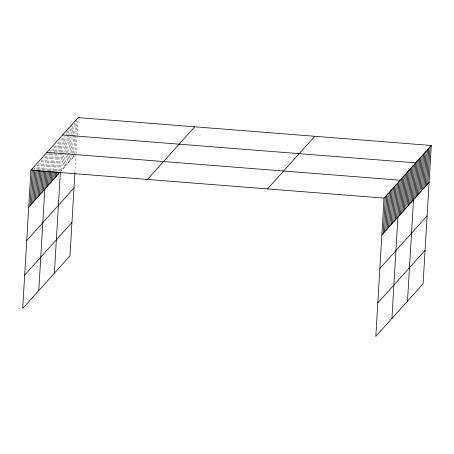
<?xml version="1.0" encoding="UTF-8"?>
<svg xmlns="http://www.w3.org/2000/svg" width="454" height="454" viewBox="0 0 454 454"><rect width="100%" height="100%" fill="white"/><g stroke="black" fill="none" stroke-linecap="round" stroke-linejoin="round"><path stroke-width="0.34" stroke-dasharray="2.27 1.7" d="M34.686 169.932L34.85 167.146M35.94 169.83L36.189 165.653M37.2 169.734L37.489 164.859M38.454 169.637L38.868 162.674M39.708 169.535L40.168 161.879M40.928 170.131L41.547 159.689M42.182 170.034L42.886 158.202M43.436 169.938L44.186 157.407M44.651 170.534L45.565 155.217M45.911 170.432L46.904 153.724M47.085 171.073L48.164 152.975M48.306 171.022L49.503 150.83M49.52 170.965L50.638 152.169M50.678 151.471L50.763 150.081M50.735 170.908L52.062 148.634M51.955 170.857L53.402 146.489M53.169 170.8L54.247 152.703M54.287 152.005L54.701 145.042M54.349 171.442L55.462 152.646M55.507 151.948L56.001 143.595M55.564 171.385L56.682 152.589M56.722 151.897L57.261 142.845M56.778 171.328L57.771 154.627M57.942 151.84L58.6 140.7M57.998 171.277L59.071 153.174M59.116 152.482L59.86 139.951M59.213 171.22L60.291 153.123M60.331 152.425L61.159 138.504M60.433 171.164L61.506 153.066M61.551 152.368L62.459 137.057M61.693 170.415L62.726 153.009M62.765 152.317L63.719 136.302M62.992 168.967L64.933 136.251M64.292 167.52L66.443 131.32M65.592 166.073L66.335 153.543M66.375 152.845L67.782 129.18M66.891 164.626L69.082 127.733M68.191 163.179L70.342 126.978M69.49 161.732L71.062 135.281M71.102 134.583L71.681 124.839M70.79 160.285L72.98 123.392M72.09 158.838L72.379 153.963M72.419 153.27L74.24 122.637M73.389 157.39L75.54 121.19M76.84 119.743L74.689 155.943L60.825 171.379M74.91 172.616L75.949 155.194M76.028 153.798L77.106 135.701M77.146 135.003L78.179 117.603"/><path stroke-width="0.68" d="M431.3 145.49L384.033 198.12L375.821 336.397L423.083 283.773L431.3 145.49L78.179 117.603L30.917 170.227L22.7 308.51L69.967 255.88L74.87 173.314M30.06 205.634L32.257 168.735M31.4 204.141L33.426 170.029M32.739 202.649L34.646 170.625M34.078 201.156L35.9 170.528M35.418 199.669L37.154 170.432M36.757 198.177L38.414 170.329M38.096 196.684L39.668 170.233M39.436 195.192L40.883 170.829M40.775 193.705L42.143 170.732M42.114 192.212L43.397 170.63M43.453 190.72L44.611 171.226M38.772 290.617L45.871 171.13M46.092 187.78L47.085 171.073M47.392 186.333L48.26 171.714M48.691 184.886L49.48 171.663M49.991 183.439L50.695 171.606M51.291 181.992L51.915 171.55M52.59 180.544L53.129 171.499M53.89 179.097L54.304 172.14M55.189 177.65L55.524 172.083M56.489 176.203L56.739 172.026M57.789 174.756L57.959 171.97M54.367 273.246L60.348 172.56M383.182 233.521L385.372 196.627M384.521 232.034L386.712 195.135M385.86 230.541L388.051 193.648M387.2 229.049L389.39 192.156M388.539 227.556L390.729 190.663M389.878 226.069L392.069 189.17M391.217 224.577L393.408 187.684M392.557 223.084L394.747 186.191M393.896 221.592L396.087 184.699M395.235 220.105L397.426 183.206M396.575 218.612L398.765 181.719M391.887 318.504L400.105 180.227L46.983 152.334M399.214 215.673L401.404 178.78M400.513 214.226L402.704 177.332M401.813 212.778L404.003 175.885M403.112 211.331L405.303 174.438M404.412 209.884L406.602 172.991M405.711 208.437L407.902 171.544M407.011 206.99L409.202 170.097M408.311 205.543L410.501 168.65M409.61 204.096L411.801 167.203M410.91 202.649L413.1 165.755M412.209 201.201L414.406 164.308M407.488 301.138L415.705 162.861L62.584 134.969M414.808 198.307L417.005 161.414M416.108 196.86L418.304 159.967M417.408 195.413L419.604 158.52M418.707 193.966L420.903 157.073M420.007 192.519L422.203 155.626M421.312 191.072L423.503 154.178M422.612 189.624L424.802 152.731M423.911 188.177L426.102 151.284M425.211 186.73L427.401 149.837M426.51 185.283L428.701 148.39M427.81 183.836L430 146.943M28.721 207.12L59.956 172.344M26.735 240.58L74.002 187.95M24.686 275.05L71.953 222.426M147.442 179.432L194.709 126.808M267.508 188.915L314.77 136.291M381.842 235.013L429.109 182.389M379.856 268.473L427.118 215.843M377.807 302.943L425.075 250.313M30.917 170.227L384.033 198.12"/></g></svg>
